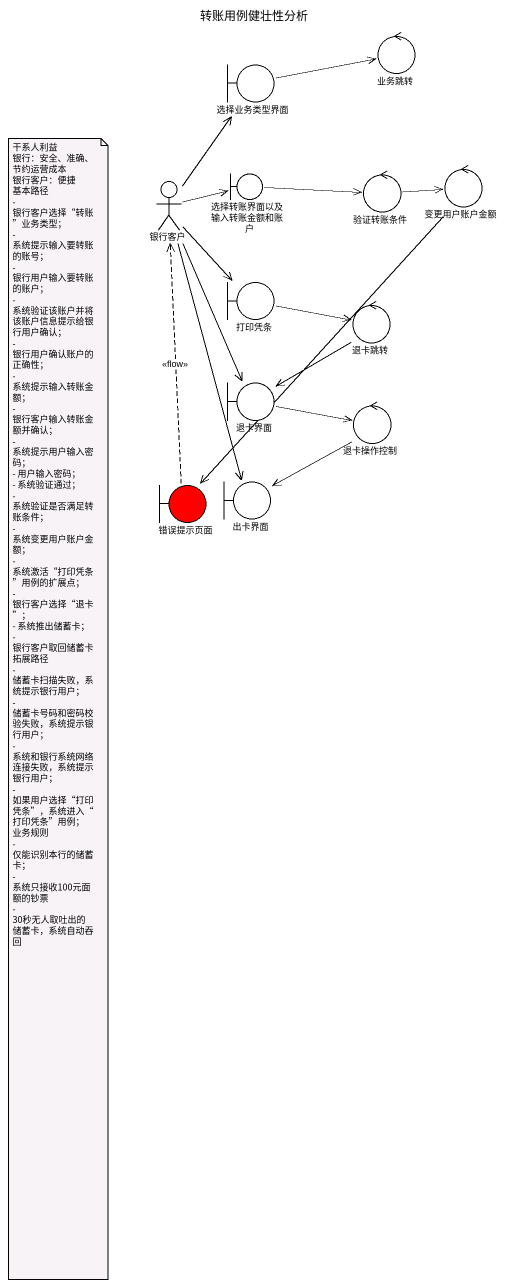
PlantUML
@startuml
title 转账用例健壮性分析
control 业务跳转
boundary 选择业务类型界面
actor 银行客户
boundary 选择转账界面以及输入转账金额和账户
control 验证转账条件
control 变更用户账户金额
boundary 打印凭条
control 退卡跳转
boundary 退卡界面
control 退卡操作控制
boundary 错误提示页面 #FF0000
boundary 出卡界面
选择业务类型界面 -right-> 业务跳转
银行客户 -up-> 选择业务类型界面
银行客户 -right-> 选择转账界面以及输入转账金额和账户
银行客户 --> 打印凭条
银行客户 --> 退卡界面
银行客户 --> 出卡界面
选择转账界面以及输入转账金额和账户 -right-> 验证转账条件
验证转账条件 -right-> 变更用户账户金额
变更用户账户金额 --> 错误提示页面
打印凭条 -right-> 退卡跳转
退卡跳转 --> 退卡界面
退卡界面 -right-> 退卡操作控制
退卡操作控制 --> 出卡界面
错误提示页面 .up.> 银行客户 : <<flow>>
note as N1
  干系人利益
  银行：安全、准确、节约运营成本
  银行客户：便捷
  基本路径
  - 银行客户选择“转账”业务类型；
  - 系统提示输入要转账的账号；
  - 银行用户输入要转账的账户；
  - 系统验证该账户并将该账户信息提示给银行用户确认；
  - 银行用户确认账户的正确性；
  - 系统提示输入转账金额；
  - 银行客户输入转账金额并确认；
  - 系统提示用户输入密码；
  - 用户输入密码；
  - 系统验证通过；
  - 系统验证是否满足转账条件；
  - 系统变更用户账户金额；
  - 系统激活“打印凭条”用例的扩展点；
  - 银行客户选择“退卡”；
  - 系统推出储蓄卡；
  - 银行客户取回储蓄卡
  拓展路径
  - 储蓄卡扫描失败，系统提示银行用户；
  - 储蓄卡号码和密码校验失败，系统提示银行用户；
  - 系统和银行系统网络连接失败，系统提示银行用户；
  - 如果用户选择“打印凭条”，系统进入“打印凭条”用例；
  业务规则
  - 仅能识别本行的储蓄卡；
  - 系统只接收100元面额的钞票
  - 30秒无人取吐出的储蓄卡，系统自动吞回
end note
@enduml
